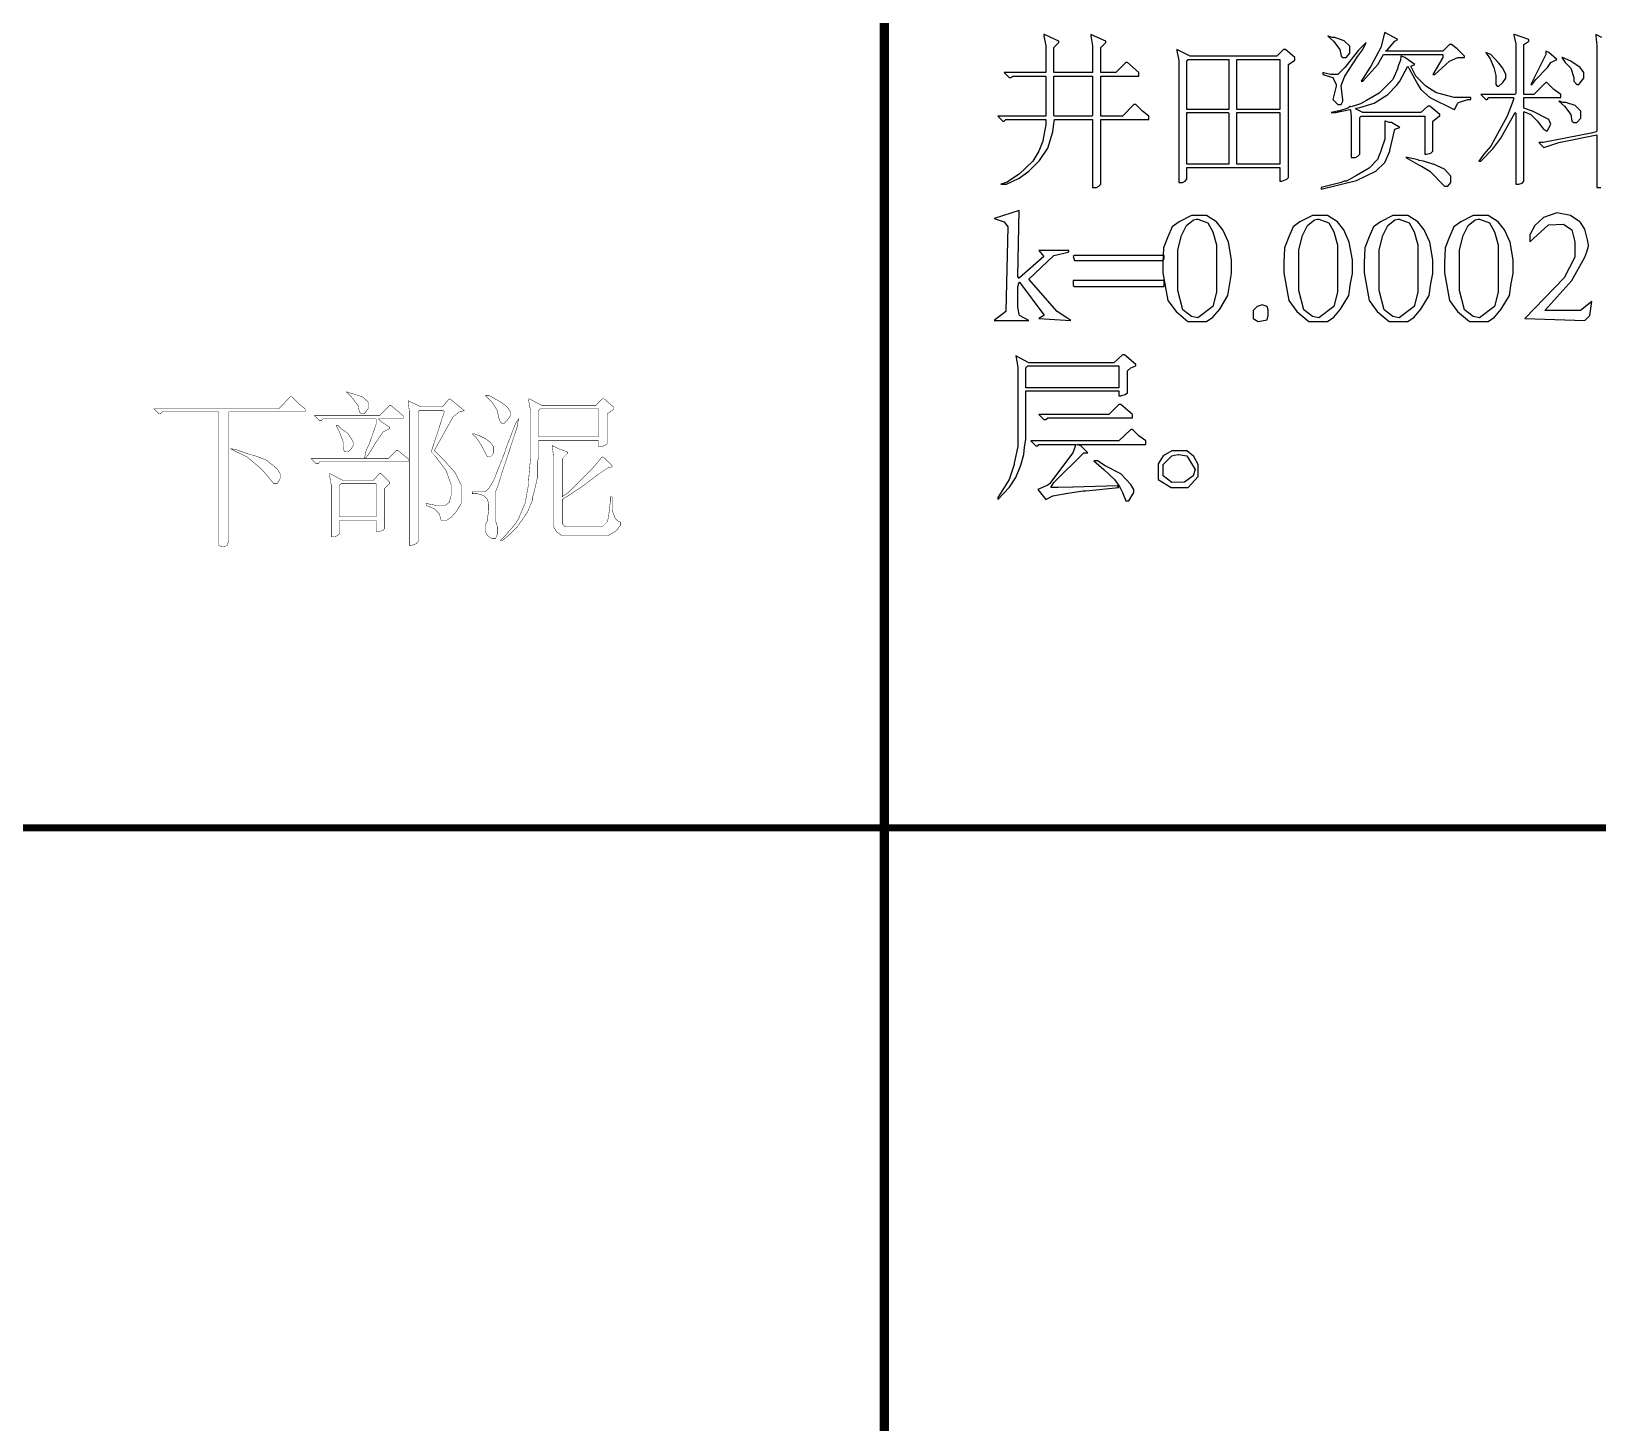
# Model space of a CAD drawing. Extents: x 94 to 452, y -72 to 1042.
# Drawn here: x 380.47 to 414.91, y 46.09 to 76.68 of the extents above; entities that cross this region are included whole.
import ezdxf

# ---------------------------------------------------------------- set-up
doc = ezdxf.new("R2010")
doc.units = 0
doc.header["$MEASUREMENT"] = 0
doc.layers.add('TREE_LAYER', color=7, linetype='Continuous')

msp = doc.modelspace()

# ---------------------------------------------------------------- linework, layer by layer
at = {"layer": 'TREE_LAYER'}
for points, const_width, elevation in [([(399.22612, 93.001716), (399.22612, 11.113007)], 0.2, 81.888709), ([(386.20273, 68.643593), (386.161553, 68.643593), (385.914495, 68.382808), (383.169397, 68.382808), (383.2792, 68.273004), (383.306651, 68.273004), (383.347828, 68.314181), (384.583122, 68.314181), (384.596848, 68.300455), (384.596848, 65.376926), (384.665475, 65.349475), (384.706651, 65.349475), (384.775279, 65.376926), (384.816455, 65.48673), (384.816455, 68.300455), (384.816455, 68.314181), (386.490965, 68.314181), (386.490965, 68.382808), (386.35371, 68.492612), (386.20273, 68.643593), (386.20273, 68.643593)], 0.01, 6005), ([(387.410573, 68.753396), (387.396848, 68.753396), (387.520377, 68.629867), (387.657632, 68.451436), (387.685083, 68.314181), (387.726259, 68.273004), (387.794887, 68.273004), (387.87724, 68.382808), (387.87724, 68.533789), (387.75371, 68.643593), (387.547828, 68.71222), (387.492926, 68.725945), (387.410573, 68.753396), (387.410573, 68.753396)], 0.01, 6005), ([(389.675279, 68.602416), (389.647828, 68.588691), (389.510573, 68.423985), (389.043906, 68.423985), (388.755671, 68.56124), (388.783122, 68.327906), (388.783122, 65.376926), (388.8792, 65.390651), (388.934102, 65.418102), (388.975279, 65.459279), (388.975279, 68.314181), (389.00273, 68.341632), (389.524299, 68.341632), (389.55175, 68.314181), (389.263514, 67.435749), (389.345867, 67.353396), (389.592926, 67.023985), (389.70273, 66.708298), (389.70273, 66.474965), (389.661553, 66.33771), (389.661553, 66.323985), (389.565475, 66.255357), (389.387044, 66.255357), (389.181161, 66.296534), (389.15371, 66.296534), (389.15371, 66.255357), (389.332142, 66.18673), (389.441946, 66.076926), (389.483122, 65.925945), (389.592926, 65.925945), (389.70273, 65.994573), (389.812534, 66.118102), (389.922338, 66.296534), (389.922338, 66.708298), (389.785083, 66.982808), (389.565475, 67.229867), (389.332142, 67.4632), (389.743906, 68.204377), (389.881161, 68.314181), (389.990965, 68.341632), (389.675279, 68.602416), (389.675279, 68.602416)], 0.01, 6005), ([(390.539985, 68.671043), (390.457632, 68.671043), (390.608612, 68.520063), (390.718416, 68.341632), (390.745867, 68.190651), (390.787044, 68.094573), (390.82822, 68.053396), (390.855671, 68.053396), (390.938024, 68.135749), (391.006651, 68.231828), (391.006651, 68.314181), (390.924299, 68.43771), (390.787044, 68.533789), (390.539985, 68.671043), (390.539985, 68.671043)], 0.01, 6005), ([(391.418416, 68.602416), (391.404691, 68.602416), (391.404691, 68.574965), (391.445867, 68.355357), (391.445867, 67.284769), (391.404691, 66.804377), (391.404691, 66.722024), (391.336063, 66.351436), (391.336063, 66.323985), (391.185083, 65.967122), (391.116455, 65.857318), (390.896848, 65.596534), (390.787044, 65.48673), (390.82822, 65.48673), (390.992926, 65.623985), (391.157632, 65.788691), (391.37724, 66.104377), (391.487044, 66.365161), (391.487044, 66.420063), (391.514495, 66.502416), (391.555671, 66.680847), (391.596848, 66.859279), (391.596848, 67.216142), (391.624299, 67.31222), (391.624299, 67.682808), (391.638024, 67.682808), (392.941946, 67.682808), (392.941946, 67.682808), (392.941946, 67.545553), (392.983122, 67.545553), (393.0792, 67.573004), (393.134102, 67.614181), (393.134102, 68.273004), (393.271357, 68.369083), (393.271357, 68.382808), (393.271357, 68.423985), (393.065475, 68.602416), (393.024299, 68.602416), (392.873318, 68.451436), (391.706651, 68.451436), (391.418416, 68.602416), (391.418416, 68.602416)], 0.01, 6005), ([(388.385083, 68.451436), (388.343906, 68.451436), (388.124299, 68.231828), (386.696848, 68.231828), (386.806651, 68.122024), (386.847828, 68.122024), (386.889004, 68.1632), (388.055671, 68.1632), (388.055671, 68.1632), (388.055671, 68.053396), (387.904691, 67.614181), (387.836063, 67.476926), (387.794887, 67.284769), (386.62822, 67.284769), (386.738024, 67.174965), (386.7792, 67.174965), (386.806651, 67.216142), (388.755671, 67.216142), (388.755671, 67.284769), (388.536063, 67.4632), (388.494887, 67.4632), (388.316455, 67.284769), (387.808612, 67.284769), (387.808612, 67.284769), (387.87724, 67.367122), (388.055671, 67.655357), (388.206651, 67.874965), (388.343906, 67.943593), (388.343906, 67.984769), (388.165475, 68.094573), (388.096848, 68.1632), (388.096848, 68.1632), (388.645867, 68.1632), (388.645867, 68.231828), (388.385083, 68.451436), (388.385083, 68.451436)], 0.01, 6005), ([(391.665475, 68.382808), (391.665475, 68.382808), (392.941946, 68.382808), (392.941946, 68.382808), (392.941946, 67.765161), (392.941946, 67.765161), (391.638024, 67.765161), (391.624299, 67.765161), (391.624299, 68.341632), (391.665475, 68.382808), (391.665475, 68.382808)], 0.01, 6005), ([(387.218416, 68.01222), (387.17724, 68.01222), (387.245867, 67.874965), (387.32822, 67.655357), (387.32822, 67.531828), (387.355671, 67.435749), (387.355671, 67.435749), (387.438024, 67.435749), (387.506651, 67.504377), (387.547828, 67.573004), (387.547828, 67.655357), (387.506651, 67.723985), (387.438024, 67.833789), (387.287044, 67.943593), (387.218416, 68.01222), (387.218416, 68.01222)], 0.01, 6005), ([(391.185083, 68.1632), (391.116455, 68.053396), (390.896848, 67.490651), (390.896848, 67.4632), (390.636063, 66.804377), (390.526259, 66.625945), (390.457632, 66.557318), (390.169397, 66.557318), (390.169397, 66.516142), (390.2792, 66.516142), (390.416455, 66.474965), (390.498808, 66.392612), (390.526259, 66.296534), (390.526259, 66.145553), (390.498808, 65.953396), (390.498808, 65.925945), (390.457632, 65.829867), (390.457632, 65.678887), (390.498808, 65.596534), (390.594887, 65.527906), (390.67724, 65.527906), (390.718416, 65.623985), (390.718416, 65.788691), (390.67724, 65.925945), (390.67724, 66.557318), (390.718416, 66.653396), (390.759593, 66.776926), (390.855671, 67.092612), (390.883122, 67.16124), (391.157632, 67.998494), (391.157632, 68.025945), (391.185083, 68.1632), (391.185083, 68.1632)], 0.01, 6005), ([(384.871357, 67.504377), (384.843906, 67.504377), (385.214495, 67.325945), (385.475279, 67.106338), (385.598808, 66.982808), (385.804691, 66.735749), (385.873318, 66.735749), (385.887044, 66.749475), (385.941946, 66.845553), (385.941946, 66.955357), (385.873318, 67.065161), (385.65371, 67.243593), (385.598808, 67.271043), (385.3792, 67.353396), (385.269397, 67.380847), (385.036063, 67.4632), (384.994887, 67.476926), (384.871357, 67.504377), (384.871357, 67.504377)], 0.01, 6005), ([(390.210573, 67.833789), (390.169397, 67.833789), (390.25175, 67.751436), (390.347828, 67.614181), (390.498808, 67.325945), (390.567436, 67.325945), (390.608612, 67.367122), (390.636063, 67.422024), (390.636063, 67.545553), (390.567436, 67.641632), (390.457632, 67.723985), (390.320377, 67.792612), (390.210573, 67.833789), (390.210573, 67.833789)], 0.01, 6005), ([(391.926259, 67.573004), (391.926259, 67.573004), (391.926259, 67.559279), (391.95371, 67.339671), (391.95371, 65.788691), (392.022338, 65.678887), (392.132142, 65.596534), (393.161553, 65.596534), (393.230181, 65.63771), (393.339985, 65.706338), (393.422338, 65.816142), (393.422338, 65.898494), (393.381161, 65.898494), (393.312534, 65.967122), (393.243906, 66.145553), (393.243906, 66.447514), (393.20273, 66.447514), (393.20273, 66.351436), (393.161553, 65.994573), (393.134102, 65.898494), (393.024299, 65.788691), (392.214495, 65.788691), (392.145867, 65.857318), (392.145867, 66.392612), (392.283122, 66.474965), (392.612534, 66.694573), (392.955671, 66.955357), (393.161553, 67.092612), (393.243906, 67.106338), (393.243906, 67.133789), (393.092926, 67.284769), (393.024299, 67.325945), (392.804691, 67.065161), (392.283122, 66.543593), (392.173318, 66.474965), (392.145867, 66.447514), (392.145867, 66.46124), (392.145867, 67.284769), (392.255671, 67.394573), (392.255671, 67.435749), (392.063514, 67.504377), (391.926259, 67.573004), (391.926259, 67.573004)], 0.01, 6005), ([(387.039985, 66.955357), (387.026259, 66.955357), (387.026259, 66.927906), (387.067436, 66.708298), (387.067436, 65.569083), (387.149789, 65.569083), (387.204691, 65.596534), (387.245867, 65.63771), (387.245867, 65.925945), (387.259593, 65.925945), (388.055671, 65.925945), (388.055671, 65.925945), (388.055671, 65.678887), (388.096848, 65.678887), (388.206651, 65.706338), (388.234102, 65.747514), (388.234102, 66.625945), (388.343906, 66.735749), (388.343906, 66.776926), (388.165475, 66.955357), (388.124299, 66.955357), (387.987044, 66.804377), (387.32822, 66.804377), (387.039985, 66.955357), (387.039985, 66.955357)], 0.01, 6005), ([(387.287044, 66.735749), (387.287044, 66.735749), (388.055671, 66.735749), (388.055671, 66.735749), (388.055671, 66.008298), (388.055671, 66.008298), (387.259593, 66.008298), (387.245867, 66.008298), (387.245867, 66.694573), (387.287044, 66.735749), (387.287044, 66.735749)], 0.01, 6005), ([(126.22612, 59.169293), (193.895842, 59.169293), (193.895842, 59.169293), (198.665094, 59.169293), (198.665094, 59.169293), (203.318395, 59.169293), (203.318395, 59.169293), (449.22612, 59.167487)], 0.15, 323)]:
    msp.add_lwpolyline(points, dxfattribs=dict(at, const_width=const_width, elevation=elevation))
at = {"layer": 'TREE_LAYER', "elevation": 1017}
for points in [[(402.750501, 76.613957), (402.736775, 76.613957), (402.736775, 76.586506), (402.777952, 76.366898), (402.777952, 75.776702), (402.777952, 75.776702), (401.858344, 75.776702), (401.968148, 75.666898), (402.009324, 75.666898), (402.050501, 75.694349), (402.777952, 75.694349), (402.777952, 75.694349), (402.777952, 74.829643), (402.777952, 74.815918), (401.721089, 74.815918), (401.830893, 74.706114), (401.858344, 74.706114), (401.89952, 74.74729), (402.777952, 74.74729), (402.777952, 74.74729), (402.777952, 74.623761), (402.72305, 74.362977), (402.709324, 74.266898), (402.626971, 74.04729), (402.489716, 73.827683), (402.187755, 73.539447), (401.913246, 73.361016), (401.789716, 73.319839), (401.913246, 73.319839), (402.187755, 73.457094), (402.407363, 73.608075), (402.640697, 73.841408), (402.819128, 74.115918), (402.928932, 74.472781), (402.942657, 74.59631), (402.970108, 74.74729), (403.793638, 74.74729), (403.807363, 74.74729), (403.807363, 73.251212), (403.889716, 73.251212), (403.944618, 73.278663), (403.985795, 73.319839), (403.985795, 74.74729), (403.985795, 74.74729), (405.042657, 74.74729), (405.042657, 74.815918), (404.905403, 74.925722), (404.754422, 75.076702), (404.713246, 75.076702), (404.466187, 74.815918), (403.985795, 74.815918), (403.985795, 74.829643), (403.985795, 75.694349), (403.985795, 75.694349), (404.82305, 75.694349), (404.82305, 75.776702), (404.575991, 75.99631), (404.534814, 75.99631), (404.315206, 75.776702), (403.985795, 75.776702), (403.985795, 75.776702), (403.985795, 76.325722), (404.095599, 76.435526), (404.095599, 76.462977), (403.917167, 76.54533), (403.766187, 76.613957), (403.766187, 76.613957), (403.766187, 76.586506), (403.807363, 76.366898), (403.807363, 75.776702), (403.793638, 75.776702), (402.970108, 75.776702), (402.956383, 75.776702), (402.956383, 76.325722), (403.066187, 76.435526), (403.066187, 76.462977), (402.887755, 76.54533), (402.750501, 76.613957), (402.750501, 76.613957)], [(408.993718, 76.572781), (408.979993, 76.572781), (409.103522, 76.462977), (409.240777, 76.284545), (409.268228, 76.133565), (409.309404, 76.106114), (409.378032, 76.106114), (409.460385, 76.202192), (409.460385, 76.353173), (409.336855, 76.476702), (409.130973, 76.54533), (409.076071, 76.54533), (408.993718, 76.572781), (408.993718, 76.572781)], [(410.229012, 76.655133), (410.229012, 76.655133), (410.215287, 76.613957), (410.146659, 76.325722), (409.927051, 75.913957), (409.707443, 75.584545), (409.74862, 75.584545), (410.078032, 75.955133), (410.201561, 76.174741), (411.505483, 76.174741), (411.505483, 76.174741), (411.505483, 76.106114), (411.285875, 75.735526), (411.327051, 75.735526), (411.656463, 76.023761), (411.834894, 76.106114), (411.985875, 76.106114), (411.985875, 76.133565), (411.821169, 76.298271), (411.69764, 76.394349), (411.656463, 76.394349), (411.505483, 76.243369), (410.270189, 76.243369), (410.256463, 76.257094), (410.283914, 76.27082), (410.44862, 76.462977), (410.517247, 76.504153), (410.229012, 76.655133), (410.229012, 76.655133)], [(413.082974, 76.613957), (413.069248, 76.613957), (413.069248, 76.600232), (413.110425, 76.408075), (413.110425, 75.323761), (413.096699, 75.29631), (412.341797, 75.29631), (412.451601, 75.186506), (412.479052, 75.186506), (412.520229, 75.227683), (413.055523, 75.227683), (413.069248, 75.213957), (413.028072, 75.104153), (412.918268, 74.815918), (412.657484, 74.335526), (412.561405, 74.157094), (412.410425, 73.978663), (412.300621, 73.827683), (412.341797, 73.827683), (412.602582, 74.102192), (412.781013, 74.335526), (413.096699, 74.898271), (413.110425, 74.884545), (413.110425, 73.319839), (413.179052, 73.319839), (413.24768, 73.34729), (413.288856, 73.388467), (413.288856, 74.911996), (413.302582, 74.911996), (413.439837, 74.857094), (413.590817, 74.706114), (413.714346, 74.541408), (413.728072, 74.527683), (413.796699, 74.486506), (413.810425, 74.500232), (413.879052, 74.637486), (413.837876, 74.74729), (413.481013, 74.925722), (413.288856, 74.994349), (413.288856, 74.994349), (413.288856, 75.213957), (413.288856, 75.227683), (414.09866, 75.227683), (414.09866, 75.29631), (413.94768, 75.406114), (413.796699, 75.557094), (413.769248, 75.557094), (413.508464, 75.29631), (413.288856, 75.29631), (413.288856, 75.29631), (413.288856, 76.394349), (413.39866, 76.462977), (413.39866, 76.504153), (413.082974, 76.613957), (413.082974, 76.613957)], [(414.867287, 76.613957), (414.867287, 76.613957), (414.867287, 76.586506), (414.894738, 76.366898), (414.894738, 74.486506), (414.881013, 74.472781), (414.771209, 74.44533), (413.714346, 74.239447), (413.618268, 74.239447), (413.728072, 74.129643), (414.057484, 74.239447), (414.894738, 74.404153), (414.894738, 74.404153), (414.894738, 73.251212), (414.977091, 73.251212)], [(415.004542, 76.54533), (414.867287, 76.613957), (414.867287, 76.613957)], [(405.659364, 76.284545), (405.659364, 76.284545), (405.659364, 76.257094), (405.700541, 76.037486), (405.700541, 73.361016), (405.782894, 73.361016), (405.837796, 73.388467), (405.878972, 73.429643), (405.878972, 73.676702), (405.878972, 73.690428), (407.92407, 73.690428), (407.92407, 73.676702), (407.92407, 73.388467), (407.965247, 73.388467), (408.07505, 73.429643), (408.116227, 73.47082), (408.116227, 75.955133), (408.253482, 76.051212), (408.253482, 76.064937), (408.253482, 76.106114), (408.047599, 76.284545), (408.006423, 76.284545), (407.855443, 76.133565), (405.947599, 76.133565), (405.659364, 76.284545), (405.659364, 76.284545)], [(409.817247, 76.435526), (409.652542, 76.27082), (409.350581, 75.886506), (409.1996, 75.735526), (409.034894, 75.735526), (408.911365, 75.762977), (408.870189, 75.776702), (408.870189, 75.735526), (409.089796, 75.666898), (409.158424, 75.515918), (409.158424, 75.474741), (409.089796, 75.186506), (409.1996, 75.076702), (409.268228, 75.076702), (409.309404, 75.14533), (409.309404, 75.186506), (409.295679, 75.29631), (409.268228, 75.488467), (409.350581, 75.694349), (409.638816, 76.133565), (409.74862, 76.284545), (409.817247, 76.435526), (409.817247, 76.435526)], [(410.5996, 76.133565), (410.585875, 76.133565), (410.572149, 76.051212), (410.517247, 75.900232), (410.517247, 75.872781), (410.407443, 75.625722), (410.105483, 75.323761), (409.830973, 75.159055), (409.693718, 75.090428), (409.487836, 75.0218), (409.460385, 75.035526), (409.460385, 75.0218), (409.419208, 74.994349), (409.213326, 74.925722), (409.185875, 74.925722), (409.04862, 74.898271), (409.144698, 74.898271), (409.460385, 74.966898), (409.47411, 74.953173), (409.487836, 74.802192), (409.487836, 73.910035), (409.583914, 73.910035), (409.638816, 73.937486), (409.679993, 73.978663), (409.679993, 74.788467), (409.707443, 74.815918), (411.093718, 74.815918), (411.107443, 74.815918), (411.107443, 73.978663), (411.14862, 73.978663), (411.244698, 74.006114), (411.285875, 74.04729), (411.285875, 74.706114), (411.42313, 74.815918), (411.436855, 74.815918), (411.436855, 74.857094), (411.217247, 75.035526), (411.176071, 75.035526), (411.025091, 74.898271), (409.74862, 74.898271), (409.583914, 74.980624), (409.59764, 74.994349), (409.679993, 75.008075), (409.995679, 75.104153), (410.29764, 75.29631), (410.489796, 75.488467), (410.558424, 75.584545), (410.736855, 75.913957), (410.764306, 75.859055), (410.956463, 75.515918), (411.025091, 75.406114), (411.217247, 75.227683), (411.752542, 74.966898), (411.766267, 74.966898), (411.834894, 75.104153), (411.84862, 75.117879), (412.054502, 75.186506), (412.12313, 75.186506), (412.12313, 75.227683), (411.752542, 75.227683), (411.395679, 75.323761), (411.354502, 75.337486), (411.134894, 75.474741), (410.915287, 75.694349), (410.805483, 75.913957), (410.887836, 75.955133), (410.668228, 76.106114), (410.5996, 76.133565), (410.5996, 76.133565)], [(412.451601, 76.215918), (412.451601, 76.215918), (412.54768, 76.078663), (412.630033, 75.886506), (412.671209, 75.708075), (412.671209, 75.515918), (412.69866, 75.474741), (412.739837, 75.474741), (412.822189, 75.557094), (412.890817, 75.653173), (412.890817, 75.735526), (412.822189, 75.872781), (412.739837, 75.982584), (412.561405, 76.174741), (412.451601, 76.215918), (412.451601, 76.215918)], [(413.769248, 76.243369), (413.769248, 76.243369), (413.769248, 76.174741), (413.439837, 75.515918), (413.467287, 75.515918), (413.481013, 75.529643), (413.54964, 75.625722), (413.810425, 75.886506), (413.879052, 75.99631), (414.016307, 76.064937), (413.837876, 76.215918), (413.769248, 76.243369), (413.769248, 76.243369)], [(405.906423, 76.064937), (405.920149, 76.064937), (406.784854, 76.064937), (406.79858, 76.064937), (406.79858, 74.966898), (406.784854, 74.966898), (405.878972, 74.966898), (405.878972, 74.966898), (405.878972, 76.023761), (405.906423, 76.064937), (405.906423, 76.064937)], [(406.977011, 76.064937), (406.977011, 76.064937), (407.92407, 76.064937), (407.92407, 76.064937), (407.92407, 74.966898), (407.92407, 74.966898), (406.977011, 74.966898), (406.977011, 74.966898), (406.977011, 76.064937), (406.977011, 76.064937)], [(414.139837, 76.106114), (414.126111, 76.106114), (414.194738, 75.99631), (414.318268, 75.872781), (414.386895, 75.666898), (414.386895, 75.584545), (414.455523, 75.515918), (414.496699, 75.515918), (414.606503, 75.653173), (414.606503, 75.776702), (414.52415, 75.886506), (414.318268, 76.023761), (414.139837, 76.106114), (414.139837, 76.106114)], [(402.956383, 75.694349), (402.970108, 75.694349), (403.793638, 75.694349), (403.807363, 75.694349), (403.807363, 74.829643), (403.793638, 74.815918), (402.970108, 74.815918), (402.956383, 74.829643), (402.956383, 75.694349), (402.956383, 75.694349)], [(414.071209, 75.14533), (414.057484, 75.14533), (414.181013, 75.035526), (414.318268, 74.857094), (414.345719, 74.706114), (414.386895, 74.678663), (414.455523, 74.678663), (414.537876, 74.774741), (414.537876, 74.925722), (414.414346, 75.049251), (414.208464, 75.117879), (414.153562, 75.117879), (414.071209, 75.14533), (414.071209, 75.14533)], [(405.878972, 74.884545), (405.878972, 74.898271), (406.784854, 74.898271), (406.79858, 74.884545), (406.79858, 73.759055), (406.784854, 73.759055), (405.878972, 73.759055), (405.878972, 73.759055), (405.878972, 74.884545), (405.878972, 74.884545)], [(406.977011, 74.884545), (406.977011, 74.898271), (407.92407, 74.898271), (407.92407, 74.884545), (407.92407, 73.759055), (407.92407, 73.759055), (406.977011, 73.759055), (406.977011, 73.759055), (406.977011, 74.884545), (406.977011, 74.884545)], [(410.242738, 74.706114), (410.229012, 74.706114), (410.229012, 74.308075), (410.160385, 74.102192), (410.146659, 74.04729), (410.091757, 73.923761), (410.078032, 73.868859), (409.885875, 73.676702), (409.611365, 73.511996), (409.391757, 73.388467), (409.336855, 73.388467), (409.268228, 73.361016), (408.829012, 73.251212), (408.829012, 73.210035), (409.611365, 73.402192), (410.036855, 73.608075), (410.229012, 73.800232), (410.338816, 74.04729), (410.338816, 74.061016), (410.44862, 74.527683), (410.44862, 74.527683), (410.558424, 74.568859), (410.379993, 74.678663), (410.325091, 74.678663), (410.242738, 74.706114), (410.242738, 74.706114)], [(410.72313, 73.910035), (410.695679, 73.910035), (410.99764, 73.731604), (411.038816, 73.717879), (411.217247, 73.608075), (411.546659, 73.278663), (411.615287, 73.278663), (411.683914, 73.361016), (411.683914, 73.498271), (411.546659, 73.649251), (411.2996, 73.759055), (411.285875, 73.759055), (411.079993, 73.827683), (410.983914, 73.841408), (410.956463, 73.855133), (410.901561, 73.868859), (410.72313, 73.910035), (410.72313, 73.910035)], [(402.187755, 72.743369), (401.638736, 72.564937), (401.858344, 72.49631), (401.940697, 72.386506), (401.89952, 70.519839), (401.638736, 70.327683), (402.407363, 70.327683), (402.201481, 70.437486), (402.187755, 70.464937), (402.160305, 70.615918), (402.160305, 71.068859), (402.187755, 71.164937), (402.201481, 71.164937), (402.736775, 70.451212), (402.736775, 70.437486), (402.736775, 70.437486), (402.626971, 70.368859), (403.326971, 70.327683), (403.258344, 70.368859), (403.02501, 70.519839), (402.407363, 71.233565), (402.956383, 71.755133), (403.272069, 71.823761), (403.285795, 71.837486), (403.285795, 71.864937), (402.626971, 71.864937), (402.736775, 71.727683), (402.201481, 71.261016), (402.187755, 71.24729), (402.160305, 71.288467), (402.187755, 72.743369), (402.187755, 72.743369)], [(414.313062, 72.633565), (414.011101, 72.688467), (413.722866, 72.592388), (413.530709, 72.413957), (413.420905, 72.208075), (413.420905, 72.057094), (413.83267, 72.427683), (414.162081, 72.441408), (414.340513, 72.317879), (414.40914, 72.057094), (414.40914, 71.713957), (414.175807, 71.261016), (413.311101, 70.368859), (414.628748, 70.327683), (414.738552, 70.437486), (414.779728, 70.739447), (414.53267, 70.54729), (413.83267, 70.54729), (413.750317, 70.54729), (414.340513, 71.206114), (414.628748, 71.713957), (414.669925, 71.837486), (414.711101, 71.961016), (414.711101, 71.988467), (414.68365, 72.098271), (414.642474, 72.276702), (414.628748, 72.331604), (414.53267, 72.482584), (414.518944, 72.49631), (414.313062, 72.633565), (414.313062, 72.633565)], [(406.312913, 72.633565), (405.983501, 72.633565), (405.708991, 72.49631), (405.558011, 72.386506), (405.461933, 72.166898), (405.365854, 71.919839), (405.352129, 71.590428), (405.352129, 71.37082), (405.461933, 70.766898), (405.640364, 70.519839), (405.901148, 70.300232), (406.312913, 70.300232), (406.312913, 70.300232), (406.450168, 70.39631), (406.601148, 70.574741), (406.77958, 70.876702), (406.820756, 71.137486), (406.861933, 71.357094), (406.861933, 71.466898), (406.861933, 71.659055), (406.793305, 72.043369), (406.669776, 72.317879), (406.532521, 72.49631), (406.312913, 72.633565), (406.312913, 72.633565)], [(406.093305, 72.551212), (406.120756, 72.551212), (406.340364, 72.468859), (406.450168, 72.276702), (406.532521, 71.988467), (406.532521, 70.94533), (406.450168, 70.629643), (406.120756, 70.382584), (405.983501, 70.410035), (405.791344, 70.561016), (405.68154, 70.986506), (405.68154, 71.878663), (405.763893, 72.194349), (405.873697, 72.413957), (406.024678, 72.537486), (406.093305, 72.551212), (406.093305, 72.551212)], [(408.969443, 72.633565), (408.640031, 72.633565), (408.365522, 72.49631), (408.214541, 72.386506), (408.118463, 72.166898), (408.022384, 71.919839), (408.008659, 71.590428), (408.008659, 71.37082), (408.118463, 70.766898), (408.296894, 70.519839), (408.557678, 70.300232), (408.969443, 70.300232), (408.969443, 70.300232), (409.106698, 70.39631), (409.257678, 70.574741), (409.43611, 70.876702), (409.477286, 71.137486), (409.518463, 71.357094), (409.518463, 71.466898), (409.518463, 71.659055), (409.449835, 72.043369), (409.326306, 72.317879), (409.189051, 72.49631), (408.969443, 72.633565), (408.969443, 72.633565)], [(408.749835, 72.551212), (408.777286, 72.551212), (408.996894, 72.468859), (409.106698, 72.276702), (409.189051, 71.988467), (409.189051, 70.94533), (409.106698, 70.629643), (408.777286, 70.382584), (408.640031, 70.410035), (408.447875, 70.561016), (408.338071, 70.986506), (408.338071, 71.878663), (408.420424, 72.194349), (408.530227, 72.413957), (408.681208, 72.537486), (408.749835, 72.551212), (408.749835, 72.551212)], [(410.736924, 72.633565), (410.407512, 72.633565), (410.133002, 72.49631), (409.982022, 72.386506), (409.885943, 72.166898), (409.789865, 71.919839), (409.77614, 71.590428), (409.77614, 71.37082), (409.885943, 70.766898), (410.064375, 70.519839), (410.325159, 70.300232), (410.736924, 70.300232), (410.736924, 70.300232), (410.874179, 70.39631), (411.025159, 70.574741), (411.203591, 70.876702), (411.244767, 71.137486), (411.285943, 71.357094), (411.285943, 71.466898), (411.285943, 71.659055), (411.217316, 72.043369), (411.093787, 72.317879), (410.956532, 72.49631), (410.736924, 72.633565), (410.736924, 72.633565)], [(410.517316, 72.551212), (410.544767, 72.551212), (410.764375, 72.468859), (410.874179, 72.276702), (410.956532, 71.988467), (410.956532, 70.94533), (410.874179, 70.629643), (410.544767, 70.382584), (410.407512, 70.410035), (410.215355, 70.561016), (410.105551, 70.986506), (410.105551, 71.878663), (410.187904, 72.194349), (410.297708, 72.413957), (410.448689, 72.537486), (410.517316, 72.551212), (410.517316, 72.551212)], [(412.504405, 72.633565), (412.174993, 72.633565), (411.900483, 72.49631), (411.749503, 72.386506), (411.653424, 72.166898), (411.557346, 71.919839), (411.54362, 71.590428), (411.54362, 71.37082), (411.653424, 70.766898), (411.831856, 70.519839), (412.09264, 70.300232), (412.504405, 70.300232), (412.504405, 70.300232), (412.64166, 70.39631), (412.79264, 70.574741), (412.971071, 70.876702), (413.012248, 71.137486), (413.053424, 71.357094), (413.053424, 71.466898), (413.053424, 71.659055), (412.984797, 72.043369), (412.861267, 72.317879), (412.724012, 72.49631), (412.504405, 72.633565), (412.504405, 72.633565)], [(412.284797, 72.551212), (412.312248, 72.551212), (412.531856, 72.468859), (412.64166, 72.276702), (412.724012, 71.988467), (412.724012, 70.94533), (412.64166, 70.629643), (412.312248, 70.382584), (412.174993, 70.410035), (411.982836, 70.561016), (411.873032, 70.986506), (411.873032, 71.878663), (411.955385, 72.194349), (412.065189, 72.413957), (412.216169, 72.537486), (412.284797, 72.551212), (412.284797, 72.551212)], [(405.382687, 71.755133), (403.406217, 71.755133), (403.378766, 71.727683), (403.406217, 71.64533), (405.355236, 71.64533), (405.382687, 71.686506), (405.382687, 71.755133), (405.382687, 71.755133)], [(405.382687, 71.206114), (403.378766, 71.206114), (403.378766, 71.09631), (403.406217, 71.068859), (405.382687, 71.068859), (405.382687, 71.206114), (405.382687, 71.206114)], [(407.641178, 70.629643), (407.531374, 70.67082), (407.42157, 70.629643), (407.339217, 70.54729), (407.339217, 70.368859), (407.449021, 70.300232), (407.641178, 70.341408), (407.668629, 70.437486), (407.668629, 70.451212), (407.668629, 70.561016), (407.641178, 70.629643), (407.641178, 70.629643)], [(404.507363, 69.572781), (404.466187, 69.572781), (404.27403, 69.394349), (402.407363, 69.394349), (402.119128, 69.54533), (402.160305, 69.298271), (402.160305, 67.555133), (402.077952, 67.184545), (402.077952, 67.157094), (401.968148, 66.827683), (401.858344, 66.649251), (401.721089, 66.429643), (401.721089, 66.388467), (401.981873, 66.662977), (402.119128, 66.868859), (402.228932, 67.143369), (402.297559, 67.376702), (402.311285, 67.541408), (402.338736, 67.706114), (402.338736, 68.762977), (402.338736, 68.776702), (404.383834, 68.776702), (404.383834, 68.762977), (404.383834, 68.666898), (404.42501, 68.666898), (404.521089, 68.694349), (404.575991, 68.735526), (404.575991, 69.215918), (404.644618, 69.284545), (404.754422, 69.325722), (404.754422, 69.353173), (404.507363, 69.572781), (404.507363, 69.572781)], [(402.366187, 69.311996), (402.379912, 69.325722), (404.383834, 69.325722), (404.383834, 69.311996), (404.383834, 68.84533), (404.383834, 68.84533), (402.338736, 68.84533), (402.338736, 68.84533), (402.338736, 69.284545), (402.366187, 69.311996), (402.366187, 69.311996)], [(404.42501, 68.474741), (404.383834, 68.474741), (404.164226, 68.255133), (402.626971, 68.255133), (402.736775, 68.14533), (402.777952, 68.14533), (402.819128, 68.186506), (404.685795, 68.186506), (404.685795, 68.255133), (404.42501, 68.474741), (404.42501, 68.474741)], [(404.685795, 67.925722), (404.644618, 67.925722), (404.383834, 67.678663), (402.44854, 67.678663), (402.558344, 67.568859), (402.59952, 67.568859), (402.626971, 67.59631), (403.436775, 67.59631), (403.436775, 67.59631), (403.368148, 67.417879), (402.860305, 66.731604), (402.819128, 66.704153), (402.59952, 66.608075), (402.777952, 66.388467), (402.928932, 66.47082), (403.258344, 66.525722), (403.601481, 66.580624), (403.656383, 66.580624), (404.383834, 66.649251), (404.356383, 66.690428), (403.381873, 66.662977), (403.368148, 66.662977), (403.052461, 66.649251), (403.052461, 66.649251), (402.901481, 66.649251), (402.887755, 66.649251), (402.956383, 66.759055), (403.615206, 67.417879), (403.697559, 67.417879), (403.546579, 67.568859), (403.464226, 67.59631), (403.464226, 67.59631), (403.464226, 67.59631), (404.97403, 67.59631), (404.97403, 67.678663), (404.82305, 67.788467), (404.685795, 67.925722), (404.685795, 67.925722)], [(403.917167, 67.239447), (403.834814, 67.239447), (404.054422, 67.04729), (404.287755, 66.827683), (404.397559, 66.676702), (404.466187, 66.539447), (404.534814, 66.361016), (404.603442, 66.361016), (404.713246, 66.539447), (404.713246, 66.608075), (404.644618, 66.717879), (404.42501, 66.951212), (404.081873, 67.129643), (403.917167, 67.239447), (403.917167, 67.239447)], [(405.879912, 67.459055), (405.550501, 67.459055), (405.358344, 67.349251), (405.24854, 67.17082), (405.24854, 66.827683), (405.536775, 66.649251), (405.907363, 66.649251), (406.126971, 66.89631), (406.126971, 67.157094), (406.030893, 67.335526), (405.879912, 67.459055), (405.879912, 67.459055)], [(405.687755, 67.376702), (405.701481, 67.376702), (405.879912, 67.349251), (406.058344, 67.04729), (406.017167, 66.910035), (405.82501, 66.772781), (405.550501, 66.759055), (405.358344, 66.910035), (405.358344, 67.157094), (405.550501, 67.349251), (405.605403, 67.362977), (405.687755, 67.376702), (405.687755, 67.376702)]]:
    msp.add_lwpolyline(points, dxfattribs=at)

doc.saveas('drawing.dxf')
